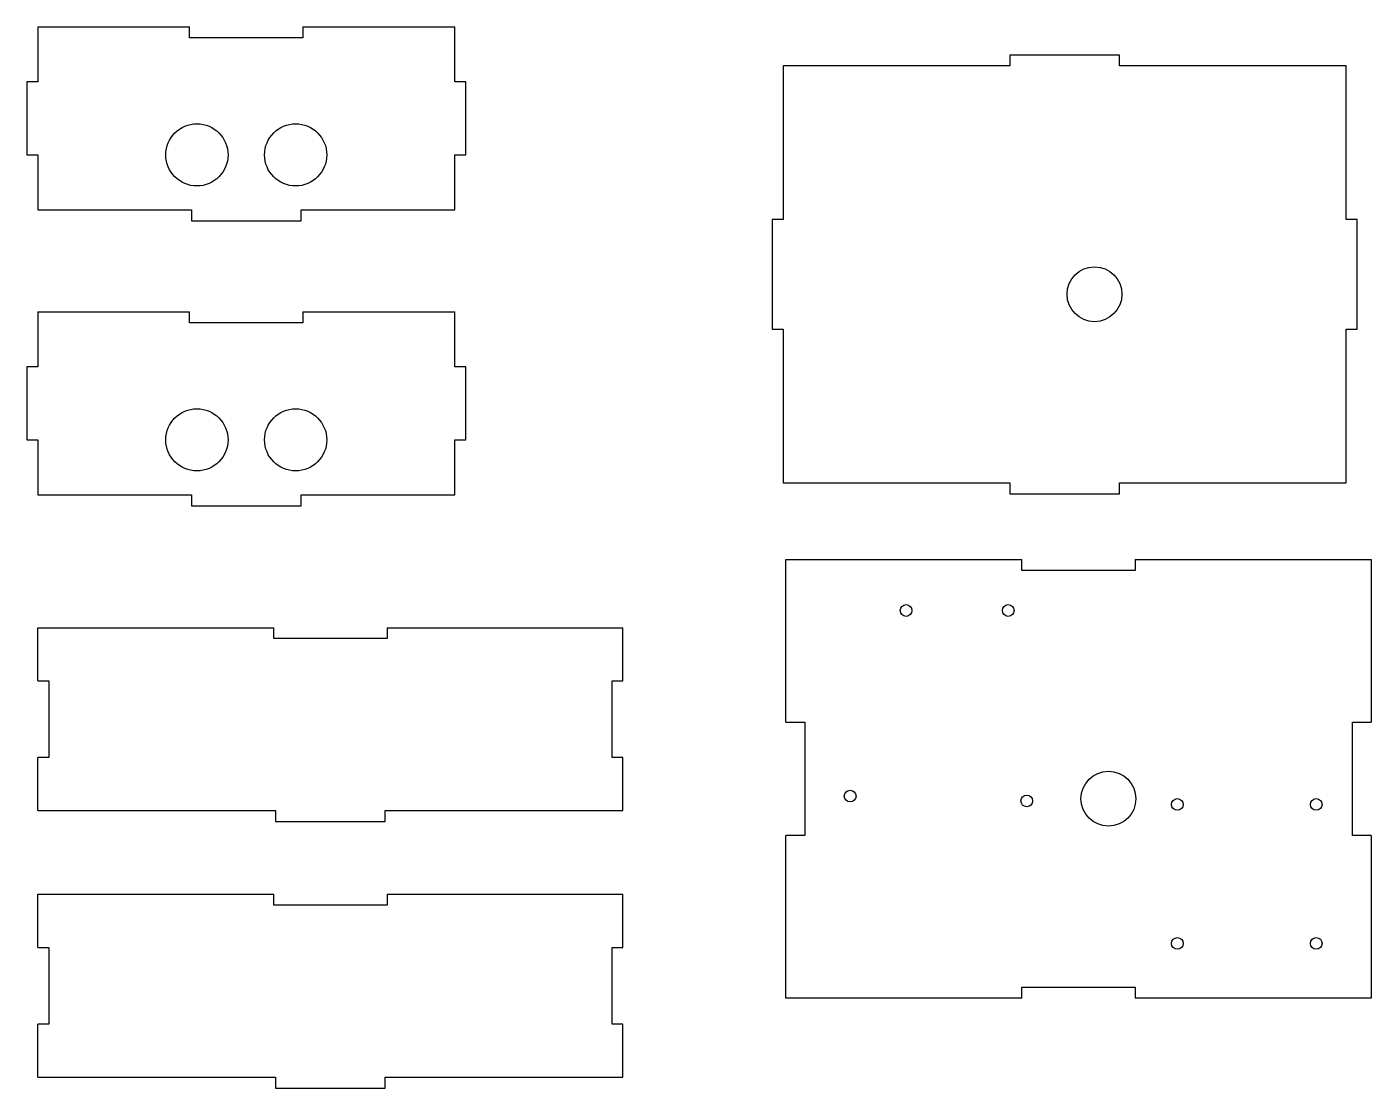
# Model space of a CAD drawing. Header units: millimetres. Extents: x 1782 to 2150, y 1846 to 2136.
import ezdxf

# ---------------------------------------------------------------- set-up
doc = ezdxf.new("R2010")
doc.units = ezdxf.units.MM
doc.layers.add('외형선', color=3, linetype='Continuous')

msp = doc.modelspace()

# ---------------------------------------------------------------- linework, layer by layer
at = {"layer": '외형선'}
for p, q in [((1785.14, 2136.1), (1785.14, 2121.1)), ((1785.14, 2136.1), (1826.64, 2136.1)), ((1826.64, 2133.1), (1826.64, 2136.1)), ((1857.64, 2136.1), (1899.14, 2136.1)), ((1857.64, 2136.1), (1857.64, 2133.1)), ((1899.14, 2121.1), (1899.14, 2136.1)), ((1857.64, 2133.1), (1826.64, 2133.1)), ((2080.91, 2128.41), (2050.91, 2128.41)), ((2050.91, 2128.41), (2050.91, 2125.41)), ((2080.91, 2125.41), (2080.91, 2128.41)), ((2050.91, 2125.41), (1988.91, 2125.41)), ((1988.91, 2125.41), (1988.91, 2083.41)), ((2142.91, 2125.41), (2080.91, 2125.41)), ((2142.91, 2083.41), (2142.91, 2125.41)), ((1782.14, 2121.1), (1782.14, 2101.1)), ((1785.14, 2121.1), (1782.14, 2121.1)), ((1902.14, 2121.1), (1899.14, 2121.1)), ((1902.14, 2101.1), (1902.14, 2121.1)), ((1782.14, 2101.1), (1785.14, 2101.1)), ((1785.14, 2101.1), (1785.14, 2086.1)), ((1899.14, 2101.1), (1902.14, 2101.1)), ((1899.14, 2086.1), (1899.14, 2101.1)), ((1785.14, 2086.1), (1827.14, 2086.1)), ((1827.14, 2086.1), (1827.14, 2083.1)), ((1857.14, 2086.1), (1899.14, 2086.1)), ((1857.14, 2083.1), (1857.14, 2086.1)), ((1827.14, 2083.1), (1857.14, 2083.1)), ((1988.91, 2083.41), (1985.91, 2083.41)), ((1985.91, 2083.41), (1985.91, 2053.41)), ((2145.91, 2083.41), (2142.91, 2083.41)), ((2145.91, 2053.41), (2145.91, 2083.41)), ((1785.14, 2058.17), (1785.14, 2043.17)), ((1785.14, 2058.17), (1826.64, 2058.17)), ((1826.64, 2055.17), (1826.64, 2058.17)), ((1857.64, 2055.17), (1826.64, 2055.17)), ((1857.64, 2058.17), (1899.14, 2058.17)), ((1857.64, 2058.17), (1857.64, 2055.17)), ((1899.14, 2043.17), (1899.14, 2058.17)), ((1985.91, 2053.41), (1988.91, 2053.41)), ((1988.91, 2053.41), (1988.91, 2011.41)), ((2142.91, 2011.41), (2142.91, 2053.41)), ((2142.91, 2053.41), (2145.91, 2053.41)), ((1782.14, 2043.17), (1782.14, 2023.17)), ((1785.14, 2043.17), (1782.14, 2043.17)), ((1902.14, 2043.17), (1899.14, 2043.17)), ((1902.14, 2023.17), (1902.14, 2043.17)), ((1782.14, 2023.17), (1785.14, 2023.17)), ((1785.14, 2023.17), (1785.14, 2008.17)), ((1899.14, 2023.17), (1902.14, 2023.17)), ((1899.14, 2008.17), (1899.14, 2023.17)), ((1988.91, 2011.41), (2050.91, 2011.41)), ((2050.91, 2011.41), (2050.91, 2008.41)), ((2080.91, 2008.41), (2080.91, 2011.41)), ((2080.91, 2011.41), (2142.91, 2011.41)), ((1785.14, 2008.17), (1827.14, 2008.17)), ((1827.14, 2008.17), (1827.14, 2005.17)), ((1857.14, 2008.17), (1899.14, 2008.17)), ((1857.14, 2005.17), (1857.14, 2008.17)), ((2050.91, 2008.41), (2080.91, 2008.41)), ((1827.14, 2005.17), (1857.14, 2005.17)), ((1989.71, 1990.46), (2054.21, 1990.46)), ((1989.71, 1945.96), (1989.71, 1990.46)), ((2054.21, 1987.46), (2054.21, 1990.46)), ((2085.21, 1990.46), (2085.21, 1987.46)), ((2085.21, 1990.46), (2149.71, 1990.46)), ((2149.71, 1990.46), (2149.71, 1945.96)), ((2085.21, 1987.46), (2054.21, 1987.46)), ((1785.14, 1957.31), (1785.14, 1971.81)), ((1785.14, 1971.81), (1849.64, 1971.81)), ((1849.64, 1968.81), (1849.64, 1971.81)), ((1880.64, 1971.81), (1945.14, 1971.81)), ((1880.64, 1971.81), (1880.64, 1968.81)), ((1945.14, 1957.31), (1945.14, 1971.81)), ((1880.64, 1968.81), (1849.64, 1968.81)), ((1785.14, 1957.31), (1788.14, 1957.31)), ((1788.14, 1957.31), (1788.14, 1936.31)), ((1942.14, 1936.31), (1942.14, 1957.31)), ((1942.14, 1957.31), (1945.14, 1957.31)), ((1989.71, 1945.96), (1994.84, 1945.96)), ((1994.84, 1945.96), (1994.84, 1914.96)), ((2144.59, 1945.96), (2149.71, 1945.96)), ((2144.59, 1914.96), (2144.59, 1945.96)), ((1788.14, 1936.31), (1785.14, 1936.31)), ((1785.14, 1921.81), (1785.14, 1936.31)), ((1945.14, 1936.31), (1942.14, 1936.31)), ((1945.14, 1921.81), (1945.14, 1936.31)), ((1785.14, 1921.81), (1850.14, 1921.81)), ((1850.14, 1921.81), (1850.14, 1918.81)), ((1850.14, 1918.81), (1880.14, 1918.81)), ((1880.14, 1918.81), (1880.14, 1921.81)), ((1880.14, 1921.81), (1945.14, 1921.81)), ((1994.84, 1914.96), (1989.71, 1914.96)), ((1989.71, 1870.46), (1989.71, 1914.96)), ((2149.71, 1914.96), (2144.59, 1914.96)), ((2149.71, 1914.96), (2149.71, 1870.46)), ((1785.14, 1884.39), (1785.14, 1898.89)), ((1785.14, 1898.89), (1849.64, 1898.89)), ((1849.64, 1895.89), (1849.64, 1898.89)), ((1880.64, 1898.89), (1945.14, 1898.89)), ((1880.64, 1898.89), (1880.64, 1895.89)), ((1945.14, 1884.39), (1945.14, 1898.89)), ((1880.64, 1895.89), (1849.64, 1895.89)), ((1785.14, 1884.39), (1788.14, 1884.39)), ((1788.14, 1884.39), (1788.14, 1863.39)), ((1942.14, 1863.39), (1942.14, 1884.39)), ((1942.14, 1884.39), (1945.14, 1884.39)), ((2054.21, 1870.46), (2054.21, 1873.46)), ((2054.21, 1873.46), (2085.21, 1873.46)), ((2085.21, 1873.46), (2085.21, 1870.46)), ((2054.21, 1870.46), (1989.71, 1870.46)), ((2149.71, 1870.46), (2085.21, 1870.46)), ((1788.14, 1863.39), (1785.14, 1863.39)), ((1785.14, 1848.89), (1785.14, 1863.39)), ((1945.14, 1863.39), (1942.14, 1863.39)), ((1945.14, 1848.89), (1945.14, 1863.39)), ((1785.14, 1848.89), (1850.14, 1848.89)), ((1850.14, 1848.89), (1850.14, 1845.89)), ((1880.14, 1845.89), (1880.14, 1848.89)), ((1880.14, 1848.89), (1945.14, 1848.89)), ((1850.14, 1845.89), (1880.14, 1845.89))]:
    msp.add_line(p, q, dxfattribs=at)
for centre, radius in [((1828.64, 2101.1), 8.5), ((1855.64, 2101.1), 8.5), ((2074.08, 2062.99), 7.5), ((1828.64, 2023.17), 8.5), ((1855.64, 2023.17), 8.5), ((2022.55, 1976.51), 1.6), ((2050.48, 1976.51), 1.6), ((2077.88, 1925.04), 7.5), ((2007.26, 1925.76), 1.6), ((2055.56, 1924.43), 1.6), ((2096.71, 1923.46), 1.6), ((2134.71, 1923.46), 1.6), ((2096.71, 1885.46), 1.6), ((2134.71, 1885.46), 1.6)]:
    msp.add_circle(centre, radius, dxfattribs=at)

doc.saveas('drawing.dxf')
